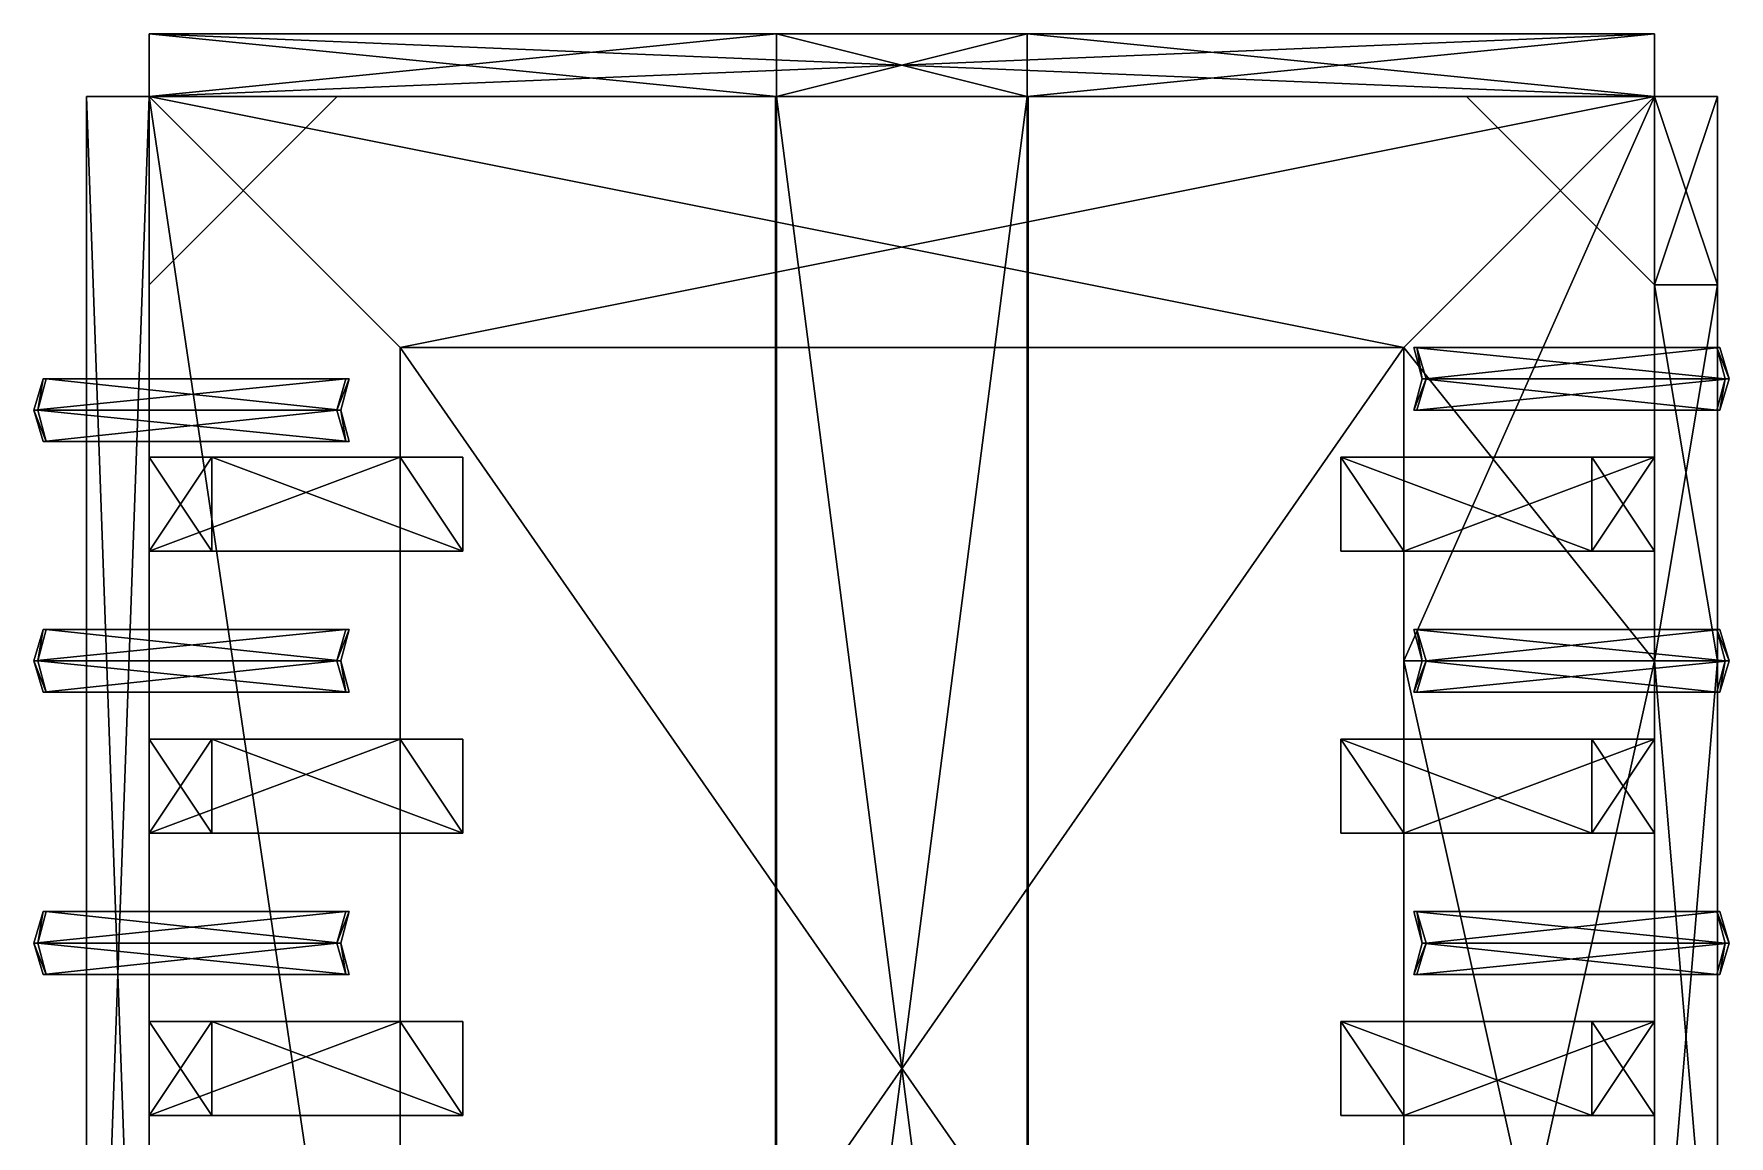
# Model space of a CAD drawing. Extents: x -886 to 2560, y -1536 to 576.
# Drawn here: x -886 to 844, y -549 to 576 of the extents above; entities that cross this region are included whole.
import ezdxf

# ---------------------------------------------------------------- set-up
doc = ezdxf.new("R2010")
doc.units = 0

msp = doc.modelspace()

# ---------------------------------------------------------------- meshes
at = {"layer": 'OBJECT001', "color": 50}
mesh = msp.add_polyface(dxfattribs=at)
corners = [(-768, 512, 448), (-768, -1280, 448), (-832, -1280, 448), (-832, 512, 448), (-768, -1280, -2176), (-768, 512, -2176), (-832, 512, -2176), (-832, -1280, -2176)]
mesh.append_faces([[corners[k] for k in face] for face in [(1, 3, 0), (5, 7, 4), (2, 6, 3), (0, 4, 1), (3, 5, 0), (1, 7, 2)]], dxfattribs={"vtx0": -1})
mesh.append_faces([[corners[k] for k in face] for face in [(1, 2, 3), (5, 6, 7), (2, 7, 6), (0, 5, 4), (3, 6, 5), (1, 4, 7)]], dxfattribs={"vtx2": -1})
at = {"layer": 'OBJECT002', "color": 50}
mesh = msp.add_polyface(dxfattribs=at)
corners = [(768, 576, -2176), (-768, 576, -2176), (-768, 512, -2176), (768, 512, -2176), (-768, 576, 64), (-768, 512, 64), (768, 512, 64), (768, 576, 64)]
mesh.append_faces([[corners[k] for k in face] for face in [(1, 3, 0), (5, 1, 4), (7, 3, 6), (4, 0, 7), (6, 2, 5), (5, 7, 6)]], dxfattribs={"vtx0": -1})
mesh.append_faces([[corners[k] for k in face] for face in [(1, 2, 3), (5, 2, 1), (7, 0, 3), (4, 1, 0), (6, 3, 2), (5, 4, 7)]], dxfattribs={"vtx2": -1})
at = {"layer": 'OBJECT003', "color": 50}
mesh = msp.add_polyface(dxfattribs=at)
corners = [(768, 576, 448), (768, 512, 448), (128, 512, 448), (128, 576, 448), (768, 576, 64), (768, 512, 64), (128, 576, 64), (128, 512, 64)]
mesh.append_faces([[corners[k] for k in face] for face in [(1, 3, 0), (0, 5, 1), (0, 6, 4), (5, 2, 1), (4, 7, 5), (2, 6, 3)]], dxfattribs={"vtx0": -1})
mesh.append_faces([[corners[k] for k in face] for face in [(1, 2, 3), (0, 4, 5), (0, 3, 6), (5, 7, 2), (4, 6, 7), (2, 7, 6)]], dxfattribs={"vtx2": -1})
at = {"layer": 'OBJECT004', "color": 50}
mesh = msp.add_polyface(dxfattribs=at)
corners = [(128, 512, 448), (-128, 512, 448), (-128, 576, 448), (128, 576, 448), (-128, 576, 256), (128, 576, 256), (128, 512, 256), (-128, 512, 256)]
mesh.append_faces([[corners[k] for k in face] for face in [(1, 3, 0), (5, 2, 4), (7, 0, 6), (4, 6, 5), (2, 7, 4), (0, 5, 6)]], dxfattribs={"vtx0": -1})
mesh.append_faces([[corners[k] for k in face] for face in [(1, 2, 3), (5, 3, 2), (7, 1, 0), (4, 7, 6), (2, 1, 7), (0, 3, 5)]], dxfattribs={"vtx2": -1})
at = {"layer": 'OBJECT005', "color": 50}
mesh = msp.add_polyface(dxfattribs=at)
corners = [(-768, 512, 448), (-768, 576, 448), (-128, 576, 448), (-128, 512, 448), (-768, 512, 64), (-768, 576, 64), (-128, 576, 64), (-128, 512, 64)]
mesh.append_faces([[corners[k] for k in face] for face in [(1, 3, 0), (0, 5, 1), (5, 2, 1), (0, 7, 4), (4, 6, 5), (2, 7, 3)]], dxfattribs={"vtx0": -1})
mesh.append_faces([[corners[k] for k in face] for face in [(1, 2, 3), (0, 4, 5), (5, 6, 2), (0, 3, 7), (4, 7, 6), (2, 6, 7)]], dxfattribs={"vtx2": -1})
at = {"layer": 'OBJECT006', "color": 50}
mesh = msp.add_polyface(dxfattribs=at)
corners = [(-128, 512, 56), (128, 512, 56), (128, -1472, 56), (-128, -1472, 56), (-128, -1472, 48), (128, -1472, 48), (128, 512, 48), (-128, 512, 48)]
mesh.append_faces([[corners[k] for k in face] for face in [(1, 3, 0), (5, 7, 4), (0, 4, 7), (2, 6, 5), (1, 7, 6), (3, 5, 4)]], dxfattribs={"vtx0": -1})
mesh.append_faces([[corners[k] for k in face] for face in [(1, 2, 3), (5, 6, 7), (0, 3, 4), (2, 1, 6), (1, 0, 7), (3, 2, 5)]], dxfattribs={"vtx2": -1})
at = {"layer": 'OBJECT007', "color": 50}
mesh = msp.add_polyface(dxfattribs=at)
corners = [(-768, 512, 448), (-576, 512, 448), (-768, 320, 448), (-768, 512, -2176), (-768, 320, -2176), (-576, 512, -2176)]
mesh.append_faces([[corners[k] for k in face] for face in [(1, 2, 0), (4, 5, 3)]])
mesh.append_faces([[corners[k] for k in face] for face in [(1, 3, 5), (0, 4, 3), (2, 5, 4)]], dxfattribs={"vtx0": -1})
mesh.append_faces([[corners[k] for k in face] for face in [(1, 0, 3), (0, 2, 4), (2, 1, 5)]], dxfattribs={"vtx2": -1})
at = {"layer": 'OBJECT010', "color": 50}
mesh = msp.add_polyface(dxfattribs=at)
corners = [(512, -1216, 672), (-512, -1216, 672), (-512, 256, 672), (512, 256, 672), (512, 256, 608), (-512, 256, 608), (-512, -1216, 608), (512, -1216, 608)]
mesh.append_faces([[corners[k] for k in face] for face in [(1, 3, 0), (5, 7, 4), (6, 0, 7), (4, 2, 5), (7, 3, 4), (5, 1, 6)]], dxfattribs={"vtx0": -1})
mesh.append_faces([[corners[k] for k in face] for face in [(1, 2, 3), (5, 6, 7), (6, 1, 0), (4, 3, 2), (7, 0, 3), (5, 2, 1)]], dxfattribs={"vtx2": -1})
at = {"layer": 'OBJECT011', "color": 50}
mesh = msp.add_polyface(dxfattribs=at)
corners = [(-768, -1472, 512), (-768, 512, 512), (-512, 256, 672), (-512, -1216, 672), (-768, -1472, 448), (-512, -1216, 608), (-512, 256, 608), (-768, 512, 448)]
mesh.append_faces([[corners[k] for k in face] for face in [(1, 3, 0), (5, 7, 4), (1, 4, 7), (0, 5, 4), (2, 7, 6), (3, 6, 5)]], dxfattribs={"vtx0": -1})
mesh.append_faces([[corners[k] for k in face] for face in [(1, 2, 3), (5, 6, 7), (1, 0, 4), (0, 3, 5), (2, 1, 7), (3, 2, 6)]], dxfattribs={"vtx2": -1})
at = {"layer": 'OBJECT013', "color": 50}
mesh = msp.add_polyface(dxfattribs=at)
corners = [(-768, 512, 512), (768, 512, 512), (512, 256, 672), (-512, 256, 672), (-512, 256, 608), (512, 256, 608), (768, 512, 448), (-768, 512, 448)]
mesh.append_faces([[corners[k] for k in face] for face in [(1, 3, 0), (5, 7, 4), (0, 6, 1), (2, 4, 3), (3, 7, 0), (1, 5, 2)]], dxfattribs={"vtx0": -1})
mesh.append_faces([[corners[k] for k in face] for face in [(1, 2, 3), (5, 6, 7), (0, 7, 6), (2, 5, 4), (3, 4, 7), (1, 6, 5)]], dxfattribs={"vtx2": -1})
at = {"layer": 'OBJECT015', "color": 50}
mesh = msp.add_polyface(dxfattribs=at)
corners = [(-768, -432, 448), (-704, -432, 448), (-704, -528, 448), (-768, -528, 448), (-768, -528, -2176), (-704, -528, -2176), (-704, -432, -2176), (-768, -432, -2176)]
mesh.append_faces([[corners[k] for k in face] for face in [(1, 3, 0), (5, 7, 4), (0, 4, 7), (2, 6, 5), (1, 7, 6), (3, 5, 4)]], dxfattribs={"vtx0": -1})
mesh.append_faces([[corners[k] for k in face] for face in [(1, 2, 3), (5, 6, 7), (0, 3, 4), (2, 1, 6), (1, 0, 7), (3, 2, 5)]], dxfattribs={"vtx2": -1})
at = {"layer": 'OBJECT016', "color": 50}
mesh = msp.add_polyface(dxfattribs=at)
corners = [(-768, -144, 448), (-704, -144, 448), (-704, -240, 448), (-768, -240, 448), (-768, -240, -2176), (-704, -240, -2176), (-704, -144, -2176), (-768, -144, -2176)]
mesh.append_faces([[corners[k] for k in face] for face in [(1, 3, 0), (5, 7, 4), (0, 4, 7), (2, 6, 5), (1, 7, 6), (3, 5, 4)]], dxfattribs={"vtx0": -1})
mesh.append_faces([[corners[k] for k in face] for face in [(1, 2, 3), (5, 6, 7), (0, 3, 4), (2, 1, 6), (1, 0, 7), (3, 2, 5)]], dxfattribs={"vtx2": -1})
at = {"layer": 'OBJECT017', "color": 50}
mesh = msp.add_polyface(dxfattribs=at)
corners = [(-768, 144, 448), (-704, 144, 448), (-704, 48, 448), (-768, 48, 448), (-768, 48, -2176), (-704, 48, -2176), (-704, 144, -2176), (-768, 144, -2176)]
mesh.append_faces([[corners[k] for k in face] for face in [(1, 3, 0), (5, 7, 4), (0, 4, 7), (2, 6, 5), (1, 7, 6), (3, 5, 4)]], dxfattribs={"vtx0": -1})
mesh.append_faces([[corners[k] for k in face] for face in [(1, 2, 3), (5, 6, 7), (0, 3, 4), (2, 1, 6), (1, 0, 7), (3, 2, 5)]], dxfattribs={"vtx2": -1})
at = {"layer": 'OBJECT018', "color": 50}
mesh = msp.add_polyface(dxfattribs=at)
corners = [(704, -432, 448), (768, -432, 448), (768, -528, 448), (704, -528, 448), (704, -528, -2176), (768, -528, -2176), (768, -432, -2176), (704, -432, -2176)]
mesh.append_faces([[corners[k] for k in face] for face in [(1, 3, 0), (5, 7, 4), (0, 4, 7), (2, 6, 5), (1, 7, 6), (3, 5, 4)]], dxfattribs={"vtx0": -1})
mesh.append_faces([[corners[k] for k in face] for face in [(1, 2, 3), (5, 6, 7), (0, 3, 4), (2, 1, 6), (1, 0, 7), (3, 2, 5)]], dxfattribs={"vtx2": -1})
at = {"layer": 'OBJECT019', "color": 50}
mesh = msp.add_polyface(dxfattribs=at)
corners = [(704, -144, 448), (768, -144, 448), (768, -240, 448), (704, -240, 448), (704, -240, -2176), (768, -240, -2176), (768, -144, -2176), (704, -144, -2176)]
mesh.append_faces([[corners[k] for k in face] for face in [(1, 3, 0), (5, 7, 4), (0, 4, 7), (2, 6, 5), (1, 7, 6), (3, 5, 4)]], dxfattribs={"vtx0": -1})
mesh.append_faces([[corners[k] for k in face] for face in [(1, 2, 3), (5, 6, 7), (0, 3, 4), (2, 1, 6), (1, 0, 7), (3, 2, 5)]], dxfattribs={"vtx2": -1})
at = {"layer": 'OBJECT020', "color": 50}
mesh = msp.add_polyface(dxfattribs=at)
corners = [(704, 144, 448), (768, 144, 448), (768, 48, 448), (704, 48, 448), (704, 48, -2176), (768, 48, -2176), (768, 144, -2176), (704, 144, -2176)]
mesh.append_faces([[corners[k] for k in face] for face in [(1, 3, 0), (5, 7, 4), (0, 4, 7), (2, 6, 5), (1, 7, 6), (3, 5, 4)]], dxfattribs={"vtx0": -1})
mesh.append_faces([[corners[k] for k in face] for face in [(1, 2, 3), (5, 6, 7), (0, 3, 4), (2, 1, 6), (1, 0, 7), (3, 2, 5)]], dxfattribs={"vtx2": -1})
at = {"layer": 'OBJECT022', "color": 50}
mesh = msp.add_polyface(dxfattribs=at)
corners = [(448, 48, 608), (448, 144, 608), (512, 144, 608), (512, 48, 608), (704, 144, 448), (704, 48, 448), (768, 48, 448), (768, 144, 448)]
mesh.append_faces([[corners[k] for k in face] for face in [(1, 3, 0), (1, 5, 4), (3, 7, 6), (2, 4, 7), (0, 6, 5), (5, 7, 4)]], dxfattribs={"vtx0": -1})
mesh.append_faces([[corners[k] for k in face] for face in [(1, 2, 3), (1, 0, 5), (3, 2, 7), (2, 1, 4), (0, 3, 6), (5, 6, 7)]], dxfattribs={"vtx2": -1})
at = {"layer": 'OBJECT023', "color": 50}
mesh = msp.add_polyface(dxfattribs=at)
corners = [(-512, 48, 608), (-512, 144, 608), (-448, 144, 608), (-448, 48, 608), (-704, 48, 448), (-704, 144, 448), (-768, 144, 448), (-768, 48, 448)]
mesh.append_faces([[corners[k] for k in face] for face in [(1, 3, 0), (3, 5, 4), (1, 7, 6), (0, 4, 7), (2, 6, 5), (7, 5, 6)]], dxfattribs={"vtx0": -1})
mesh.append_faces([[corners[k] for k in face] for face in [(1, 2, 3), (3, 2, 5), (1, 0, 7), (0, 3, 4), (2, 1, 6), (7, 4, 5)]], dxfattribs={"vtx2": -1})
at = {"layer": 'OBJECT024', "color": 50}
mesh = msp.add_polyface(dxfattribs=at)
corners = [(-512, -240, 608), (-512, -144, 608), (-448, -144, 608), (-448, -240, 608), (-704, -240, 448), (-704, -144, 448), (-768, -144, 448), (-768, -240, 448)]
mesh.append_faces([[corners[k] for k in face] for face in [(1, 3, 0), (3, 5, 4), (1, 7, 6), (0, 4, 7), (2, 6, 5), (7, 5, 6)]], dxfattribs={"vtx0": -1})
mesh.append_faces([[corners[k] for k in face] for face in [(1, 2, 3), (3, 2, 5), (1, 0, 7), (0, 3, 4), (2, 1, 6), (7, 4, 5)]], dxfattribs={"vtx2": -1})
at = {"layer": 'OBJECT025', "color": 50}
mesh = msp.add_polyface(dxfattribs=at)
corners = [(-512, -528, 608), (-512, -432, 608), (-448, -432, 608), (-448, -528, 608), (-704, -528, 448), (-704, -432, 448), (-768, -432, 448), (-768, -528, 448)]
mesh.append_faces([[corners[k] for k in face] for face in [(1, 3, 0), (3, 5, 4), (1, 7, 6), (0, 4, 7), (2, 6, 5), (7, 5, 6)]], dxfattribs={"vtx0": -1})
mesh.append_faces([[corners[k] for k in face] for face in [(1, 2, 3), (3, 2, 5), (1, 0, 7), (0, 3, 4), (2, 1, 6), (7, 4, 5)]], dxfattribs={"vtx2": -1})
at = {"layer": 'OBJECT028', "color": 50}
mesh = msp.add_polyface(dxfattribs=at)
corners = [(768, 512, -768), (768, 320, -768), (832, 320, -768), (832, 512, -768), (768, 512, 288), (768, 320, 288), (832, 512, 288), (832, 320, 288)]
mesh.append_faces([[corners[k] for k in face] for face in [(1, 3, 0), (0, 5, 1), (3, 7, 6), (0, 6, 4), (4, 7, 5), (2, 5, 7)]], dxfattribs={"vtx0": -1})
mesh.append_faces([[corners[k] for k in face] for face in [(1, 2, 3), (0, 4, 5), (3, 2, 7), (0, 3, 6), (4, 6, 7), (2, 1, 5)]], dxfattribs={"vtx2": -1})
at = {"layer": 'OBJECT030', "color": 50}
mesh = msp.add_polyface(dxfattribs=at)
corners = [(768, 320, 288), (768, 512, 288), (768, 512, 352), (768, 320, 352), (832, 512, 352), (832, 512, 288), (832, 320, 288), (832, 320, 352)]
mesh.append_faces([[corners[k] for k in face] for face in [(1, 3, 0), (5, 7, 4), (1, 4, 2), (2, 7, 3), (0, 5, 1), (6, 3, 7)]], dxfattribs={"vtx0": -1})
mesh.append_faces([[corners[k] for k in face] for face in [(1, 2, 3), (5, 6, 7), (1, 5, 4), (2, 4, 7), (0, 6, 5), (6, 0, 3)]], dxfattribs={"vtx2": -1})
at = {"layer": 'OBJECT032', "color": 50}
mesh = msp.add_polyface(dxfattribs=at)
corners = [(768, 320, 448), (768, 512, 448), (832, 512, 448), (832, 320, 448), (768, 320, 352), (768, 512, 352), (832, 512, 352), (832, 320, 352)]
mesh.append_faces([[corners[k] for k in face] for face in [(1, 3, 0), (5, 0, 4), (2, 7, 3), (2, 5, 6), (4, 6, 5), (0, 7, 4)]], dxfattribs={"vtx0": -1})
mesh.append_faces([[corners[k] for k in face] for face in [(1, 2, 3), (5, 1, 0), (2, 6, 7), (2, 1, 5), (4, 7, 6), (0, 3, 7)]], dxfattribs={"vtx2": -1})
at = {"layer": 'OBJECT033', "color": 50}
mesh = msp.add_polyface(dxfattribs=at)
corners = [(768, 512, -2176), (576, 512, -2176), (768, 320, -2176), (768, 320, 448), (768, 512, 448), (576, 512, 448)]
mesh.append_faces([[corners[k] for k in face] for face in [(1, 2, 0), (3, 5, 4)]])
mesh.append_faces([[corners[k] for k in face] for face in [(2, 4, 0), (0, 5, 1), (1, 3, 2)]], dxfattribs={"vtx0": -1})
mesh.append_faces([[corners[k] for k in face] for face in [(2, 3, 4), (0, 4, 5), (1, 5, 3)]], dxfattribs={"vtx2": -1})
at = {"layer": 'OBJECT034', "color": 50}
mesh = msp.add_polyface(dxfattribs=at)
corners = [(128, 512, 88), (129, 512, 88), (129, -1472, 88), (128, -1472, 88), (128, -1472, 56), (129, -1472, 56), (129, 512, 56), (128, 512, 56)]
mesh.append_faces([[corners[k] for k in face] for face in [(1, 3, 0), (5, 7, 4), (0, 4, 7), (2, 6, 5), (1, 7, 6), (3, 5, 4)]], dxfattribs={"vtx0": -1})
mesh.append_faces([[corners[k] for k in face] for face in [(1, 2, 3), (5, 6, 7), (0, 3, 4), (2, 1, 6), (1, 0, 7), (3, 2, 5)]], dxfattribs={"vtx2": -1})
at = {"layer": 'OBJECT035', "color": 50}
mesh = msp.add_polyface(dxfattribs=at)
corners = [(-129, 512, 88), (-128, 512, 88), (-128, -1472, 88), (-129, -1472, 88), (-129, -1472, 56), (-128, -1472, 56), (-128, 512, 56), (-129, 512, 56)]
mesh.append_faces([[corners[k] for k in face] for face in [(1, 3, 0), (5, 7, 4), (0, 4, 7), (2, 6, 5), (1, 7, 6), (3, 5, 4)]], dxfattribs={"vtx0": -1})
mesh.append_faces([[corners[k] for k in face] for face in [(1, 2, 3), (5, 6, 7), (0, 3, 4), (2, 1, 6), (1, 0, 7), (3, 2, 5)]], dxfattribs={"vtx2": -1})
at = {"layer": 'OBJECT037', "color": 50}
mesh = msp.add_polyface(dxfattribs=at)
corners = [(512, -64, 672), (512, 256, 672), (768, 512, 512), (768, -64, 512), (768, -64, 448), (768, 512, 448), (512, 256, 608), (512, -64, 608)]
mesh.append_faces([[corners[k] for k in face] for face in [(1, 3, 0), (5, 7, 4), (4, 2, 5), (5, 1, 6), (6, 0, 7), (7, 3, 4)]], dxfattribs={"vtx0": -1})
mesh.append_faces([[corners[k] for k in face] for face in [(1, 2, 3), (5, 6, 7), (4, 3, 2), (5, 2, 1), (6, 1, 0), (7, 0, 3)]], dxfattribs={"vtx2": -1})
at = {"layer": 'OBJECT038', "color": 50}
mesh = msp.add_polyface(dxfattribs=at)
corners = [(768, -64, 448), (768, 320, 448), (832, 320, 448), (832, -64, 448), (768, -64, 352), (768, 320, 352), (832, 320, 352), (832, -64, 352)]
mesh.append_faces([[corners[k] for k in face] for face in [(1, 3, 0), (5, 0, 4), (7, 2, 6), (4, 6, 5), (2, 5, 6), (0, 7, 4)]], dxfattribs={"vtx0": -1})
mesh.append_faces([[corners[k] for k in face] for face in [(1, 2, 3), (5, 1, 0), (7, 3, 2), (4, 7, 6), (2, 1, 5), (0, 3, 7)]], dxfattribs={"vtx2": -1})
at = {"layer": 'OBJECT039', "color": 50}
mesh = msp.add_polyface(dxfattribs=at)
corners = [(768, -64, 288), (768, 320, 288), (768, 320, 352), (768, -64, 352), (832, 320, 288), (832, -64, 288), (832, -64, 352), (832, 320, 352)]
mesh.append_faces([[corners[k] for k in face] for face in [(1, 3, 0), (5, 7, 4), (2, 6, 3), (0, 4, 1), (1, 7, 2), (5, 3, 6)]], dxfattribs={"vtx0": -1})
mesh.append_faces([[corners[k] for k in face] for face in [(1, 2, 3), (5, 6, 7), (2, 7, 6), (0, 5, 4), (1, 4, 7), (5, 0, 3)]], dxfattribs={"vtx2": -1})
at = {"layer": 'OBJECT040', "color": 50}
mesh = msp.add_polyface(dxfattribs=at)
corners = [(768, -832, -2176), (832, -832, -2176), (832, -64, -2176), (768, -64, -2176), (768, -64, 224), (768, -832, 224), (832, -832, 224), (832, -64, 224)]
mesh.append_faces([[corners[k] for k in face] for face in [(1, 3, 0), (3, 5, 0), (1, 7, 2), (0, 6, 1), (2, 4, 3), (7, 5, 4)]], dxfattribs={"vtx0": -1})
mesh.append_faces([[corners[k] for k in face] for face in [(1, 2, 3), (3, 4, 5), (1, 6, 7), (0, 5, 6), (2, 7, 4), (7, 6, 5)]], dxfattribs={"vtx2": -1})
at = {"layer": 'OBJECT041', "color": 50}
mesh = msp.add_polyface(dxfattribs=at)
corners = [(768, 320, 224), (768, 320, 288), (768, -64, 288), (768, -64, 224), (832, -64, 224), (832, -64, 288), (832, 320, 288), (832, 320, 224)]
mesh.append_faces([[corners[k] for k in face] for face in [(1, 3, 0), (5, 7, 4), (1, 5, 2), (0, 6, 1), (4, 2, 5), (3, 7, 0)]], dxfattribs={"vtx0": -1})
mesh.append_faces([[corners[k] for k in face] for face in [(1, 2, 3), (5, 6, 7), (1, 6, 5), (0, 7, 6), (4, 3, 2), (3, 4, 7)]], dxfattribs={"vtx2": -1})
at = {"layer": 'OBJECT042', "color": 50}
mesh = msp.add_polyface(dxfattribs=at)
corners = [(768, -64, -2176), (832, -64, -2176), (832, 320, -2176), (768, 320, -2176), (768, 320, 224), (768, -64, 224), (832, -64, 224), (832, 320, 224)]
mesh.append_faces([[corners[k] for k in face] for face in [(1, 3, 0), (3, 5, 0), (1, 7, 2), (2, 4, 3), (0, 6, 1), (7, 5, 4)]], dxfattribs={"vtx0": -1})
mesh.append_faces([[corners[k] for k in face] for face in [(1, 2, 3), (3, 4, 5), (1, 6, 7), (2, 7, 4), (0, 5, 6), (7, 6, 5)]], dxfattribs={"vtx2": -1})
at = {"layer": 'OBJECT043', "color": 50}
mesh = msp.add_polyface(dxfattribs=at)
corners = [(768, -832, 448), (768, -64, 448), (832, -64, 448), (832, -832, 448), (768, -832, 352), (768, -64, 352), (832, -64, 352), (832, -832, 352)]
mesh.append_faces([[corners[k] for k in face] for face in [(1, 3, 0), (5, 0, 4), (7, 2, 6), (4, 6, 5), (0, 7, 4), (2, 5, 6)]], dxfattribs={"vtx0": -1})
mesh.append_faces([[corners[k] for k in face] for face in [(1, 2, 3), (5, 1, 0), (7, 3, 2), (4, 7, 6), (0, 3, 7), (2, 1, 5)]], dxfattribs={"vtx2": -1})
at = {"layer": 'OBJECT044', "color": 50}
mesh = msp.add_polyface(dxfattribs=at)
corners = [(768, -832, 288), (768, -64, 288), (768, -64, 352), (768, -832, 352), (832, -64, 288), (832, -832, 288), (832, -832, 352), (832, -64, 352)]
mesh.append_faces([[corners[k] for k in face] for face in [(1, 3, 0), (5, 7, 4), (2, 6, 3), (0, 4, 1), (5, 3, 6), (1, 7, 2)]], dxfattribs={"vtx0": -1})
mesh.append_faces([[corners[k] for k in face] for face in [(1, 2, 3), (5, 6, 7), (2, 7, 6), (0, 5, 4), (5, 0, 3), (1, 4, 7)]], dxfattribs={"vtx2": -1})
at = {"layer": 'OBJECT045', "color": 50}
mesh = msp.add_polyface(dxfattribs=at)
corners = [(768, -64, 288), (768, -832, 288), (768, -832, 224), (768, -64, 224), (832, -64, 224), (832, -832, 224), (832, -832, 288), (832, -64, 288)]
mesh.append_faces([[corners[k] for k in face] for face in [(1, 3, 0), (5, 7, 4), (0, 6, 1), (5, 1, 6), (2, 4, 3), (3, 7, 0)]], dxfattribs={"vtx0": -1})
mesh.append_faces([[corners[k] for k in face] for face in [(1, 2, 3), (5, 6, 7), (0, 7, 6), (5, 2, 1), (2, 5, 4), (3, 4, 7)]], dxfattribs={"vtx2": -1})
at = {"layer": 'OBJECT046', "color": 50}
mesh = msp.add_polyface(dxfattribs=at)
corners = [(512, -64, 672), (768, -64, 512), (768, -1216, 512), (512, -1216, 672), (512, -1216, 608), (768, -1216, 448), (768, -64, 448), (512, -64, 608)]
mesh.append_faces([[corners[k] for k in face] for face in [(1, 3, 0), (5, 7, 4), (2, 6, 5), (0, 4, 7), (3, 5, 4), (1, 7, 6)]], dxfattribs={"vtx0": -1})
mesh.append_faces([[corners[k] for k in face] for face in [(1, 2, 3), (5, 6, 7), (2, 1, 6), (0, 3, 4), (3, 2, 5), (1, 0, 7)]], dxfattribs={"vtx2": -1})
at = {"layer": 'OBJECT047', "color": 50}
mesh = msp.add_polyface(dxfattribs=at)
corners = [(448, -240, 608), (448, -144, 608), (512, -144, 608), (512, -240, 608), (704, -144, 448), (704, -240, 448), (768, -240, 448), (768, -144, 448)]
mesh.append_faces([[corners[k] for k in face] for face in [(1, 3, 0), (1, 5, 4), (3, 7, 6), (2, 4, 7), (0, 6, 5), (5, 7, 4)]], dxfattribs={"vtx0": -1})
mesh.append_faces([[corners[k] for k in face] for face in [(1, 2, 3), (1, 0, 5), (3, 2, 7), (2, 1, 4), (0, 3, 6), (5, 6, 7)]], dxfattribs={"vtx2": -1})
at = {"layer": 'OBJECT048', "color": 50}
mesh = msp.add_polyface(dxfattribs=at)
corners = [(448, -528, 608), (448, -432, 608), (512, -432, 608), (512, -528, 608), (704, -432, 448), (704, -528, 448), (768, -528, 448), (768, -432, 448)]
mesh.append_faces([[corners[k] for k in face] for face in [(1, 3, 0), (1, 5, 4), (3, 7, 6), (2, 4, 7), (0, 6, 5), (5, 7, 4)]], dxfattribs={"vtx0": -1})
mesh.append_faces([[corners[k] for k in face] for face in [(1, 2, 3), (1, 0, 5), (3, 2, 7), (2, 1, 4), (0, 3, 6), (5, 6, 7)]], dxfattribs={"vtx2": -1})
at = {"layer": 'OBJECT052', "color": 50}
mesh = msp.add_polyface(dxfattribs=at)
corners = [(-572.276367, -64, 254.269531), (-564, -96, 285.179688), (-873.096191, -96, 368), (-881.378052, -64, 337.089905), (-885.519531, -64, 321.636719), (-876.202148, -96, 356.410156), (-567.106873, -96, 273.587708), (-576.423889, -64, 238.813705)]
mesh.append_faces([[corners[k] for k in face] for face in [(1, 3, 0), (5, 7, 4), (0, 6, 1), (2, 4, 3), (5, 1, 6), (7, 3, 4)]], dxfattribs={"vtx0": -1})
mesh.append_faces([[corners[k] for k in face] for face in [(1, 2, 3), (5, 6, 7), (0, 7, 6), (2, 5, 4), (5, 2, 1), (7, 0, 3)]], dxfattribs={"vtx2": -1})
at = {"layer": 'OBJECT053', "color": 50}
mesh = msp.add_polyface(dxfattribs=at)
corners = [(-881.380859, -64, 337.085938), (-873.099609, -32, 368), (-564, -32, 285.173767), (-572.279053, -64, 254.263687), (-576.421875, -64, 238.808594), (-567.104492, -32, 273.582031), (-876.201599, -32, 356.410461), (-885.518799, -64, 321.636536)]
mesh.append_faces([[corners[k] for k in face] for face in [(1, 3, 0), (5, 7, 4), (2, 4, 3), (0, 6, 1), (5, 1, 6), (7, 3, 4)]], dxfattribs={"vtx0": -1})
mesh.append_faces([[corners[k] for k in face] for face in [(1, 2, 3), (5, 6, 7), (2, 5, 4), (0, 7, 6), (5, 2, 1), (7, 0, 3)]], dxfattribs={"vtx2": -1})
at = {"layer": 'OBJECT054', "color": 50}
mesh = msp.add_polyface(dxfattribs=at)
corners = [(-572.291016, -352, 254.269531), (-564, -384, 285.179688), (-873.095459, -384, 368), (-881.378052, -352, 337.089661), (-885.520508, -352, 321.636719), (-876.202148, -384, 356.410156), (-567.110718, -384, 273.588806), (-576.427734, -352, 238.814804)]
mesh.append_faces([[corners[k] for k in face] for face in [(1, 3, 0), (5, 7, 4), (6, 0, 7), (2, 4, 3), (5, 1, 6), (7, 3, 4)]], dxfattribs={"vtx0": -1})
mesh.append_faces([[corners[k] for k in face] for face in [(1, 2, 3), (5, 6, 7), (6, 1, 0), (2, 5, 4), (5, 2, 1), (7, 0, 3)]], dxfattribs={"vtx2": -1})
at = {"layer": 'OBJECT055', "color": 50}
mesh = msp.add_polyface(dxfattribs=at)
corners = [(-881.380859, -352, 337.082031), (-873.097656, -320, 368), (-564, -320, 285.174133), (-572.2854, -352, 254.264053), (-576.423828, -352, 238.8125), (-567.106445, -320, 273.585938), (-876.202209, -320, 356.408325), (-885.520386, -352, 321.634644)]
mesh.append_faces([[corners[k] for k in face] for face in [(1, 3, 0), (5, 7, 4), (2, 4, 3), (0, 6, 1), (5, 1, 6), (7, 3, 4)]], dxfattribs={"vtx0": -1})
mesh.append_faces([[corners[k] for k in face] for face in [(1, 2, 3), (5, 6, 7), (2, 5, 4), (0, 7, 6), (5, 2, 1), (7, 0, 3)]], dxfattribs={"vtx2": -1})
at = {"layer": 'OBJECT056', "color": 50}
mesh = msp.add_polyface(dxfattribs=at)
corners = [(530.756836, 224, 254.265625), (522.474609, 256, 285.175781), (831.577026, 256, 368), (839.859009, 224, 337.090393), (844, 224, 321.632813), (834.680664, 256, 356.40625), (525.583496, 256, 273.585938), (534.901489, 224, 238.81192)]
mesh.append_faces([[corners[k] for k in face] for face in [(1, 3, 0), (5, 7, 4), (0, 6, 1), (2, 4, 3), (5, 1, 6), (7, 3, 4)]], dxfattribs={"vtx0": -1})
mesh.append_faces([[corners[k] for k in face] for face in [(1, 2, 3), (5, 6, 7), (0, 7, 6), (2, 5, 4), (5, 2, 1), (7, 0, 3)]], dxfattribs={"vtx2": -1})
at = {"layer": 'OBJECT057', "color": 50}
mesh = msp.add_polyface(dxfattribs=at)
corners = [(839.856445, 224, 337.09375), (831.574219, 192, 368), (522.474976, 192, 285.17868), (530.75769, 224, 254.268585), (534.899414, 224, 238.8125), (525.582031, 192, 273.585938), (834.683105, 192, 356.408813), (844, 224, 321.634644)]
mesh.append_faces([[corners[k] for k in face] for face in [(1, 3, 0), (5, 7, 4), (2, 4, 3), (0, 6, 1), (5, 1, 6), (7, 3, 4)]], dxfattribs={"vtx0": -1})
mesh.append_faces([[corners[k] for k in face] for face in [(1, 2, 3), (5, 6, 7), (2, 5, 4), (0, 7, 6), (5, 2, 1), (7, 0, 3)]], dxfattribs={"vtx2": -1})
at = {"layer": 'OBJECT134', "color": 50}
mesh = msp.add_polyface(dxfattribs=at)
corners = [(530.756836, -64, 254.265625), (522.474609, -32, 285.175781), (831.577026, -32, 368), (839.859009, -64, 337.090393), (844, -64, 321.632813), (834.680664, -32, 356.40625), (525.583496, -32, 273.585938), (534.901489, -64, 238.81192)]
mesh.append_faces([[corners[k] for k in face] for face in [(1, 3, 0), (5, 7, 4), (0, 6, 1), (2, 4, 3), (5, 1, 6), (7, 3, 4)]], dxfattribs={"vtx0": -1})
mesh.append_faces([[corners[k] for k in face] for face in [(1, 2, 3), (5, 6, 7), (0, 7, 6), (2, 5, 4), (5, 2, 1), (7, 0, 3)]], dxfattribs={"vtx2": -1})
at = {"layer": 'OBJECT135', "color": 50}
mesh = msp.add_polyface(dxfattribs=at)
corners = [(839.856445, -64, 337.09375), (831.574219, -96, 368), (522.474976, -96, 285.17868), (530.75769, -64, 254.268585), (534.899414, -64, 238.8125), (525.582031, -96, 273.585938), (834.683105, -96, 356.408813), (844, -64, 321.634644)]
mesh.append_faces([[corners[k] for k in face] for face in [(1, 3, 0), (5, 7, 4), (2, 4, 3), (0, 6, 1), (5, 1, 6), (7, 3, 4)]], dxfattribs={"vtx0": -1})
mesh.append_faces([[corners[k] for k in face] for face in [(1, 2, 3), (5, 6, 7), (2, 5, 4), (0, 7, 6), (5, 2, 1), (7, 0, 3)]], dxfattribs={"vtx2": -1})
at = {"layer": 'OBJECT136', "color": 50}
mesh = msp.add_polyface(dxfattribs=at)
corners = [(530.756836, -352, 254.265625), (522.474609, -320, 285.175781), (831.577026, -320, 368), (839.859009, -352, 337.090393), (844, -352, 321.632813), (834.680664, -320, 356.40625), (525.583496, -320, 273.585938), (534.901489, -352, 238.81192)]
mesh.append_faces([[corners[k] for k in face] for face in [(1, 3, 0), (5, 7, 4), (0, 6, 1), (2, 4, 3), (5, 1, 6), (7, 3, 4)]], dxfattribs={"vtx0": -1})
mesh.append_faces([[corners[k] for k in face] for face in [(1, 2, 3), (5, 6, 7), (0, 7, 6), (2, 5, 4), (5, 2, 1), (7, 0, 3)]], dxfattribs={"vtx2": -1})
at = {"layer": 'OBJECT137', "color": 50}
mesh = msp.add_polyface(dxfattribs=at)
corners = [(839.856445, -352, 337.09375), (831.574219, -384, 368), (522.474976, -384, 285.17868), (530.75769, -352, 254.268585), (534.899414, -352, 238.8125), (525.582031, -384, 273.585938), (834.683105, -384, 356.408813), (844, -352, 321.634644)]
mesh.append_faces([[corners[k] for k in face] for face in [(1, 3, 0), (5, 7, 4), (2, 4, 3), (0, 6, 1), (5, 1, 6), (7, 3, 4)]], dxfattribs={"vtx0": -1})
mesh.append_faces([[corners[k] for k in face] for face in [(1, 2, 3), (5, 6, 7), (2, 5, 4), (0, 7, 6), (5, 2, 1), (7, 0, 3)]], dxfattribs={"vtx2": -1})
at = {"layer": 'OBJECT148', "color": 50}
mesh = msp.add_polyface(dxfattribs=at)
corners = [(-572.276367, 192, 254.269531), (-564, 160, 285.179688), (-873.096191, 160, 368), (-881.378052, 192, 337.089905), (-885.519531, 192, 321.636719), (-876.202148, 160, 356.410156), (-567.106873, 160, 273.587708), (-576.423889, 192, 238.813705)]
mesh.append_faces([[corners[k] for k in face] for face in [(1, 3, 0), (5, 7, 4), (0, 6, 1), (2, 4, 3), (5, 1, 6), (7, 3, 4)]], dxfattribs={"vtx0": -1})
mesh.append_faces([[corners[k] for k in face] for face in [(1, 2, 3), (5, 6, 7), (0, 7, 6), (2, 5, 4), (5, 2, 1), (7, 0, 3)]], dxfattribs={"vtx2": -1})
at = {"layer": 'OBJECT149', "color": 50}
mesh = msp.add_polyface(dxfattribs=at)
corners = [(-881.380859, 192, 337.085938), (-873.099609, 224, 368), (-564, 224, 285.173767), (-572.279053, 192, 254.263687), (-576.421875, 192, 238.808594), (-567.104492, 224, 273.582031), (-876.201599, 224, 356.410461), (-885.518799, 192, 321.636536)]
mesh.append_faces([[corners[k] for k in face] for face in [(1, 3, 0), (5, 7, 4), (2, 4, 3), (0, 6, 1), (5, 1, 6), (7, 3, 4)]], dxfattribs={"vtx0": -1})
mesh.append_faces([[corners[k] for k in face] for face in [(1, 2, 3), (5, 6, 7), (2, 5, 4), (0, 7, 6), (5, 2, 1), (7, 0, 3)]], dxfattribs={"vtx2": -1})

doc.saveas('drawing.dxf')
